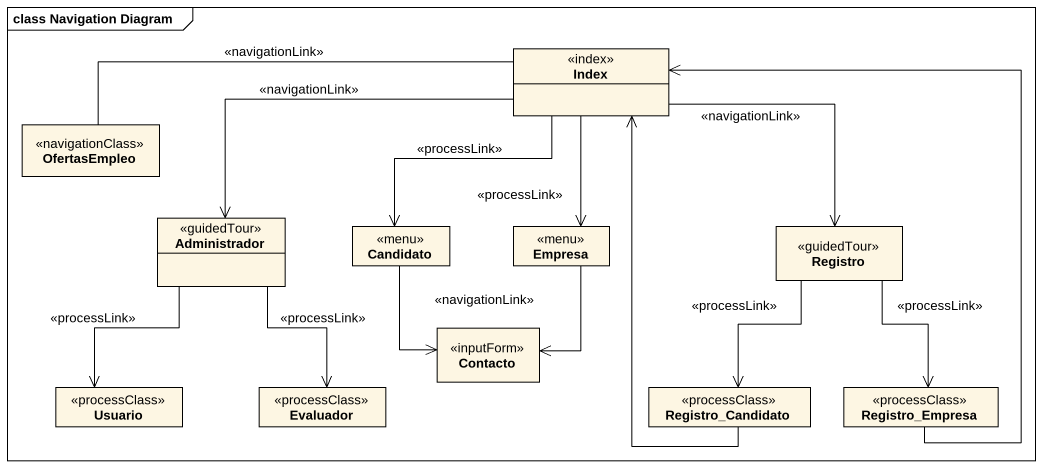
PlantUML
@startuml
mainframe class Navigation Diagram
hide circle
hide empty members
class Index <<index>>
class OfertasEmpleo <<navigationClass>>
class Administrador <<guidedTour>>
class Candidato <<menu>>
class Empresa <<menu>>
class Registro <<guidedTour>>
class Contacto <<inputForm>>
class Usuario <<processClass>>
class Evaluador <<processClass>>
class Registro_Candidato <<processClass>>
class Registro_Empresa <<processClass>>
Index -left-> Administrador : <<navigationLink>>
Index --> Candidato : <<processLink>>
Index --> Empresa : <<processLink>>
Index --> Registro : <<navigationLink>>
OfertasEmpleo -right- Index : <<navigationLink>>
Administrador --> Usuario : <<processLink>>
Administrador --> Evaluador : <<processLink>>
Candidato --> Contacto : <<navigationLink>>
Empresa --> Contacto
Registro --> Registro_Candidato : <<processLink>>
Registro --> Registro_Empresa : <<processLink>>
Registro_Candidato -up-> Index
Registro_Empresa -up-> Index
@enduml
